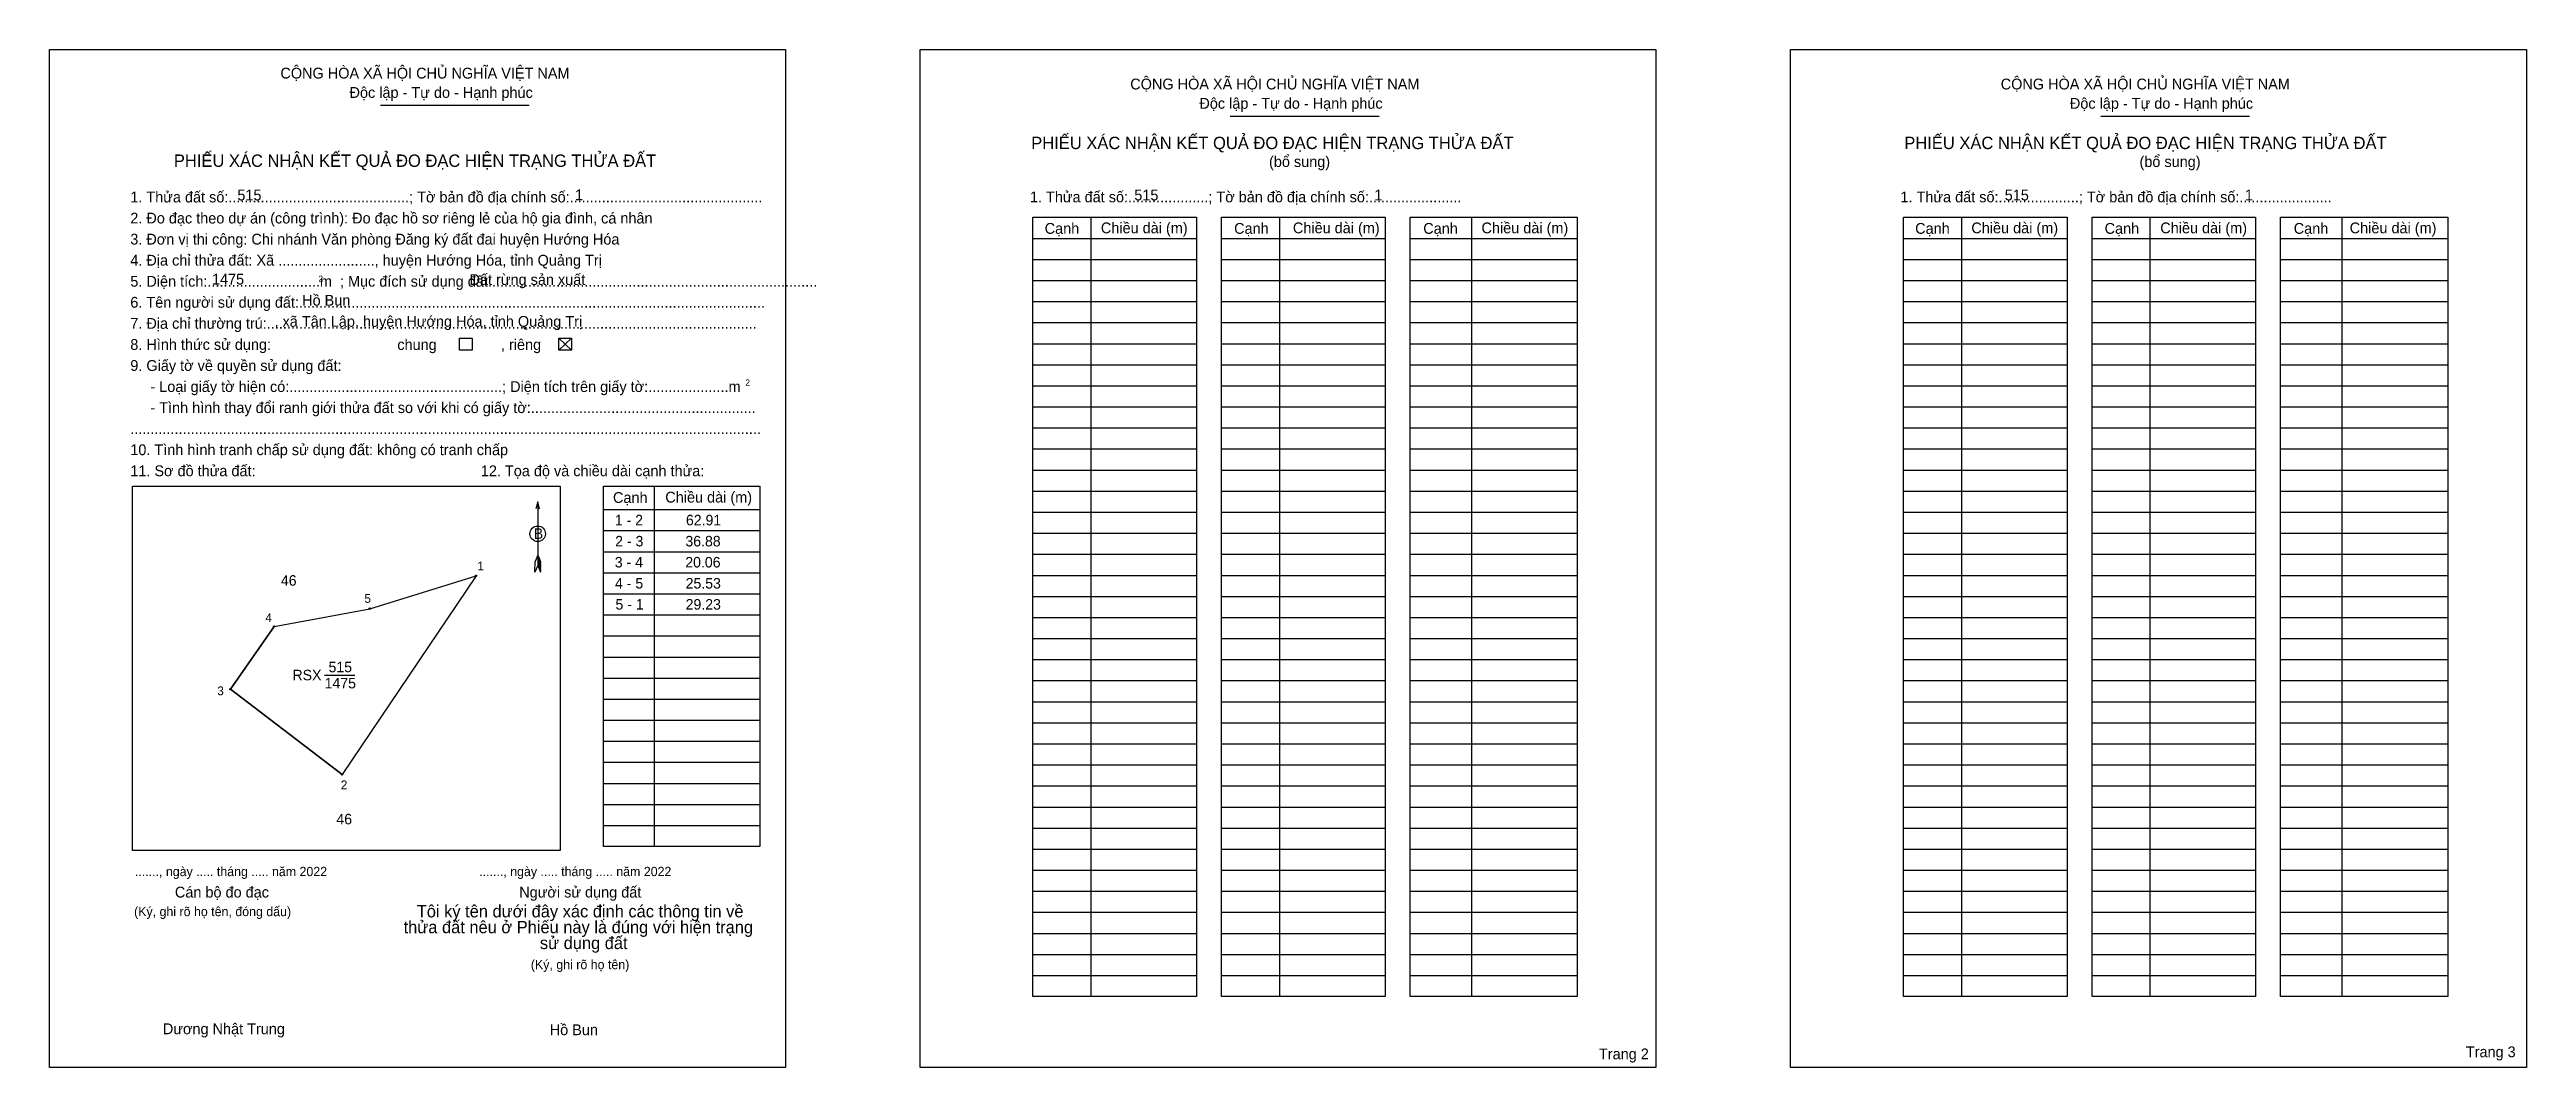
# Model space of a CAD drawing. Extents: x 544443 to 545093, y 1838417 to 1838684.
import ezdxf

# ---------------------------------------------------------------- set-up
doc = ezdxf.new("R2010")
doc.units = 0
for name, color, linetype in [('Level 1', 7, 'Continuous'), ('Level 10', 7, 'Continuous'), ('Level 11', 7, 'Continuous'), ('Level 13', 7, 'Continuous'), ('Level 2', 7, 'Continuous'), ('Level 25', 7, 'Continuous'), ('Level 48', 7, 'Continuous'), ('Level 50', 7, 'Continuous'), ('Level 52', 7, 'Continuous'), ('Level 55', 7, 'Continuous'), ('Level 6', 7, 'Continuous'), ('Level 9', 7, 'Continuous')]:
    doc.layers.add(name, color=color, linetype=linetype)

msp = doc.modelspace()

# ---------------------------------------------------------------- linework, layer by layer
at = {"layer": 'Level 1'}
for p, q in [((544442.96, 1838684.43), (544442.96, 1838684.43)), ((544671.46, 1838684.43), (544671.46, 1838684.43)), ((544529.83, 1838669.8), (544568.89, 1838669.8)), ((544752.91, 1838666.95), (544791.98, 1838666.95)), ((544981.41, 1838666.95), (545020.48, 1838666.95)), ((544716.33, 1838640.38), (544716.33, 1838435.82)), ((544765.82, 1838640.38), (544765.82, 1838435.82)), ((544816.24, 1838640.38), (544816.24, 1838435.82)), ((544944.83, 1838640.38), (544944.83, 1838435.82)), ((544994.33, 1838640.38), (544994.33, 1838435.82)), ((545044.74, 1838640.38), (545044.74, 1838435.82)), ((544701.12, 1838634.85), (544744.06, 1838634.85)), ((544750.62, 1838634.85), (544793.56, 1838634.85)), ((544800.11, 1838634.85), (544843.97, 1838634.85)), ((544929.63, 1838634.85), (544972.57, 1838634.85)), ((544979.12, 1838634.85), (545022.06, 1838634.85)), ((545028.62, 1838634.85), (545072.48, 1838634.85)), ((544701.12, 1838629.32), (544744.06, 1838629.32)), ((544701.12, 1838623.8), (544744.06, 1838623.8)), ((544750.62, 1838629.32), (544793.56, 1838629.32)), ((544750.62, 1838623.8), (544793.56, 1838623.8)), ((544800.11, 1838629.32), (544843.97, 1838629.32)), ((544800.11, 1838623.8), (544843.97, 1838623.8)), ((544929.63, 1838629.32), (544972.57, 1838629.32)), ((544929.63, 1838623.8), (544972.57, 1838623.8)), ((544979.12, 1838629.32), (545022.06, 1838629.32)), ((544979.12, 1838623.8), (545022.06, 1838623.8)), ((545028.62, 1838629.32), (545072.48, 1838629.32)), ((545028.62, 1838623.8), (545072.48, 1838623.8)), ((544701.12, 1838618.27), (544744.06, 1838618.27)), ((544750.62, 1838618.27), (544793.56, 1838618.27)), ((544800.11, 1838618.27), (544843.97, 1838618.27)), ((544929.63, 1838618.27), (544972.57, 1838618.27)), ((544979.12, 1838618.27), (545022.06, 1838618.27)), ((545028.62, 1838618.27), (545072.48, 1838618.27)), ((544701.12, 1838612.74), (544744.06, 1838612.74)), ((544750.62, 1838612.74), (544793.56, 1838612.74)), ((544800.11, 1838612.74), (544843.97, 1838612.74)), ((544929.63, 1838612.74), (544972.57, 1838612.74)), ((544979.12, 1838612.74), (545022.06, 1838612.74)), ((545028.62, 1838612.74), (545072.48, 1838612.74)), ((544576.65, 1838608.64), (544579.97, 1838605.55)), ((544576.65, 1838605.55), (544579.97, 1838608.64)), ((544701.12, 1838607.21), (544744.06, 1838607.21)), ((544750.62, 1838607.21), (544793.56, 1838607.21)), ((544800.11, 1838607.21), (544843.97, 1838607.21)), ((544929.63, 1838607.21), (544972.57, 1838607.21)), ((544979.12, 1838607.21), (545022.06, 1838607.21)), ((545028.62, 1838607.21), (545072.48, 1838607.21)), ((544701.12, 1838601.68), (544744.06, 1838601.68)), ((544750.62, 1838601.68), (544793.56, 1838601.68)), ((544800.11, 1838601.68), (544843.97, 1838601.68)), ((544929.63, 1838601.68), (544972.57, 1838601.68)), ((544979.12, 1838601.68), (545022.06, 1838601.68)), ((545028.62, 1838601.68), (545072.48, 1838601.68)), ((544701.12, 1838596.15), (544744.06, 1838596.15)), ((544701.12, 1838590.62), (544744.06, 1838590.62)), ((544750.62, 1838596.15), (544793.56, 1838596.15)), ((544750.62, 1838590.62), (544793.56, 1838590.62)), ((544800.11, 1838596.15), (544843.97, 1838596.15)), ((544800.11, 1838590.62), (544843.97, 1838590.62)), ((544929.63, 1838596.15), (544972.57, 1838596.15)), ((544929.63, 1838590.62), (544972.57, 1838590.62)), ((544979.12, 1838596.15), (545022.06, 1838596.15)), ((544979.12, 1838590.62), (545022.06, 1838590.62)), ((545028.62, 1838596.15), (545072.48, 1838596.15)), ((545028.62, 1838590.62), (545072.48, 1838590.62)), ((544701.12, 1838585.1), (544744.06, 1838585.1)), ((544750.62, 1838585.1), (544793.56, 1838585.1)), ((544800.11, 1838585.1), (544843.97, 1838585.1)), ((544929.63, 1838585.1), (544972.57, 1838585.1)), ((544979.12, 1838585.1), (545022.06, 1838585.1)), ((545028.62, 1838585.1), (545072.48, 1838585.1)), ((544701.12, 1838579.57), (544744.06, 1838579.57)), ((544750.62, 1838579.57), (544793.56, 1838579.57)), ((544800.11, 1838579.57), (544843.97, 1838579.57)), ((544929.63, 1838579.57), (544972.57, 1838579.57)), ((544979.12, 1838579.57), (545022.06, 1838579.57)), ((545028.62, 1838579.57), (545072.48, 1838579.57)), ((544701.12, 1838574.04), (544744.06, 1838574.04)), ((544750.62, 1838574.04), (544793.56, 1838574.04)), ((544800.11, 1838574.04), (544843.97, 1838574.04)), ((544929.63, 1838574.04), (544972.57, 1838574.04)), ((544979.12, 1838574.04), (545022.06, 1838574.04)), ((545028.62, 1838574.04), (545072.48, 1838574.04)), ((544464.72, 1838569.81), (544464.72, 1838569.81)), ((544571.1, 1838565.67), (544571.1, 1838548.95)), ((544601.65, 1838569.84), (544601.65, 1838475.2)), ((544701.12, 1838568.51), (544744.06, 1838568.51)), ((544750.62, 1838568.51), (544793.56, 1838568.51)), ((544800.11, 1838568.51), (544843.97, 1838568.51)), ((544929.63, 1838568.51), (544972.57, 1838568.51)), ((544979.12, 1838568.51), (545022.06, 1838568.51)), ((545028.62, 1838568.51), (545072.48, 1838568.51)), ((544588.38, 1838563.66), (544629.38, 1838563.66)), ((544588.38, 1838558.13), (544629.38, 1838558.13)), ((544701.12, 1838562.98), (544744.06, 1838562.98)), ((544750.62, 1838562.98), (544793.56, 1838562.98)), ((544800.11, 1838562.98), (544843.97, 1838562.98)), ((544929.63, 1838562.98), (544972.57, 1838562.98)), ((544979.12, 1838562.98), (545022.06, 1838562.98)), ((545028.62, 1838562.98), (545072.48, 1838562.98)), ((544571.1, 1838551.71), (544570.4, 1838550.01)), ((544571.1, 1838551.71), (544571.81, 1838550.01)), ((544571.1, 1838551.47), (544571.81, 1838549.76)), ((544588.38, 1838552.6), (544629.38, 1838552.6)), ((544701.12, 1838557.45), (544744.06, 1838557.45)), ((544701.12, 1838551.92), (544744.06, 1838551.92)), ((544750.62, 1838557.45), (544793.56, 1838557.45)), ((544750.62, 1838551.92), (544793.56, 1838551.92)), ((544800.11, 1838557.45), (544843.97, 1838557.45)), ((544800.11, 1838551.92), (544843.97, 1838551.92)), ((544929.63, 1838557.45), (544972.57, 1838557.45)), ((544929.63, 1838551.92), (544972.57, 1838551.92)), ((544979.12, 1838557.45), (545022.06, 1838557.45)), ((544979.12, 1838551.92), (545022.06, 1838551.92)), ((545028.62, 1838557.45), (545072.48, 1838557.45)), ((545028.62, 1838551.92), (545072.48, 1838551.92)), ((544570.36, 1838547.25), (544570.4, 1838550.01)), ((544571.1, 1838548.95), (544570.36, 1838547.25)), ((544571.1, 1838551.24), (544571.81, 1838549.52)), ((544571.1, 1838551), (544571.82, 1838549.27)), ((544571.1, 1838550.75), (544571.82, 1838549.02)), ((544571.1, 1838550.51), (544571.82, 1838548.78)), ((544571.1, 1838550.27), (544571.82, 1838548.53)), ((544571.1, 1838550.03), (544571.83, 1838548.28)), ((544571.1, 1838549.79), (544571.83, 1838548.03)), ((544571.1, 1838549.55), (544571.83, 1838547.78)), ((544571.1, 1838549.31), (544571.84, 1838547.54)), ((544571.1, 1838548.95), (544571.84, 1838547.25)), ((544571.84, 1838547.25), (544571.81, 1838550.01)), ((544588.38, 1838547.08), (544629.38, 1838547.08)), ((544701.12, 1838546.4), (544744.06, 1838546.4)), ((544750.62, 1838546.4), (544793.56, 1838546.4)), ((544800.11, 1838546.4), (544843.97, 1838546.4)), ((544929.63, 1838546.4), (544972.57, 1838546.4)), ((544979.12, 1838546.4), (545022.06, 1838546.4)), ((545028.62, 1838546.4), (545072.48, 1838546.4)), ((544588.38, 1838541.55), (544629.38, 1838541.55)), ((544701.12, 1838540.87), (544744.06, 1838540.87)), ((544750.62, 1838540.87), (544793.56, 1838540.87)), ((544800.11, 1838540.87), (544843.97, 1838540.87)), ((544929.63, 1838540.87), (544972.57, 1838540.87)), ((544979.12, 1838540.87), (545022.06, 1838540.87)), ((545028.62, 1838540.87), (545072.48, 1838540.87)), ((544588.38, 1838536.02), (544629.38, 1838536.02)), ((544701.12, 1838535.34), (544744.06, 1838535.34)), ((544750.62, 1838535.34), (544793.56, 1838535.34)), ((544800.11, 1838535.34), (544843.97, 1838535.34)), ((544929.63, 1838535.34), (544972.57, 1838535.34)), ((544979.12, 1838535.34), (545022.06, 1838535.34)), ((545028.62, 1838535.34), (545072.48, 1838535.34)), ((544588.38, 1838530.49), (544629.38, 1838530.49)), ((544701.12, 1838529.81), (544744.06, 1838529.81)), ((544750.62, 1838529.81), (544793.56, 1838529.81)), ((544800.11, 1838529.81), (544843.97, 1838529.81)), ((544929.63, 1838529.81), (544972.57, 1838529.81)), ((544979.12, 1838529.81), (545022.06, 1838529.81)), ((545028.62, 1838529.81), (545072.48, 1838529.81)), ((544588.38, 1838524.96), (544629.38, 1838524.96)), ((544588.38, 1838519.43), (544629.38, 1838519.43)), ((544701.12, 1838524.28), (544744.06, 1838524.28)), ((544750.62, 1838524.28), (544793.56, 1838524.28)), ((544800.11, 1838524.28), (544843.97, 1838524.28)), ((544929.63, 1838524.28), (544972.57, 1838524.28)), ((544979.12, 1838524.28), (545022.06, 1838524.28)), ((545028.62, 1838524.28), (545072.48, 1838524.28)), ((544588.38, 1838513.9), (544629.38, 1838513.9)), ((544701.12, 1838518.75), (544744.06, 1838518.75)), ((544701.12, 1838513.22), (544744.06, 1838513.22)), ((544750.62, 1838518.75), (544793.56, 1838518.75)), ((544750.62, 1838513.22), (544793.56, 1838513.22)), ((544800.11, 1838518.75), (544843.97, 1838518.75)), ((544800.11, 1838513.22), (544843.97, 1838513.22)), ((544929.63, 1838518.75), (544972.57, 1838518.75)), ((544929.63, 1838513.22), (544972.57, 1838513.22)), ((544979.12, 1838518.75), (545022.06, 1838518.75)), ((544979.12, 1838513.22), (545022.06, 1838513.22)), ((545028.62, 1838518.75), (545072.48, 1838518.75)), ((545028.62, 1838513.22), (545072.48, 1838513.22)), ((544588.38, 1838508.38), (544629.38, 1838508.38)), ((544701.12, 1838507.7), (544744.06, 1838507.7)), ((544750.62, 1838507.7), (544793.56, 1838507.7)), ((544800.11, 1838507.7), (544843.97, 1838507.7)), ((544929.63, 1838507.7), (544972.57, 1838507.7)), ((544979.12, 1838507.7), (545022.06, 1838507.7)), ((545028.62, 1838507.7), (545072.48, 1838507.7)), ((544588.38, 1838502.85), (544629.38, 1838502.85)), ((544701.12, 1838502.17), (544744.06, 1838502.17)), ((544750.62, 1838502.17), (544793.56, 1838502.17)), ((544800.11, 1838502.17), (544843.97, 1838502.17)), ((544929.63, 1838502.17), (544972.57, 1838502.17)), ((544979.12, 1838502.17), (545022.06, 1838502.17)), ((545028.62, 1838502.17), (545072.48, 1838502.17)), ((544588.38, 1838497.32), (544629.38, 1838497.32)), ((544701.12, 1838496.64), (544744.06, 1838496.64)), ((544750.62, 1838496.64), (544793.56, 1838496.64)), ((544800.11, 1838496.64), (544843.97, 1838496.64)), ((544929.63, 1838496.64), (544972.57, 1838496.64)), ((544979.12, 1838496.64), (545022.06, 1838496.64)), ((545028.62, 1838496.64), (545072.48, 1838496.64)), ((544588.38, 1838491.79), (544629.38, 1838491.79)), ((544701.12, 1838491.11), (544744.06, 1838491.11)), ((544750.62, 1838491.11), (544793.56, 1838491.11)), ((544800.11, 1838491.11), (544843.97, 1838491.11)), ((544929.63, 1838491.11), (544972.57, 1838491.11)), ((544979.12, 1838491.11), (545022.06, 1838491.11)), ((545028.62, 1838491.11), (545072.48, 1838491.11)), ((544588.38, 1838486.26), (544629.38, 1838486.26)), ((544588.38, 1838480.73), (544629.38, 1838480.73)), ((544701.12, 1838485.58), (544744.06, 1838485.58)), ((544701.12, 1838480.05), (544744.06, 1838480.05)), ((544750.62, 1838485.58), (544793.56, 1838485.58)), ((544750.62, 1838480.05), (544793.56, 1838480.05)), ((544800.11, 1838485.58), (544843.97, 1838485.58)), ((544800.11, 1838480.05), (544843.97, 1838480.05)), ((544929.63, 1838485.58), (544972.57, 1838485.58)), ((544929.63, 1838480.05), (544972.57, 1838480.05)), ((544979.12, 1838485.58), (545022.06, 1838485.58)), ((544979.12, 1838480.05), (545022.06, 1838480.05)), ((545028.62, 1838485.58), (545072.48, 1838485.58)), ((545028.62, 1838480.05), (545072.48, 1838480.05)), ((544577.01, 1838474.14), (544577.01, 1838474.14)), ((544701.12, 1838474.52), (544744.06, 1838474.52)), ((544750.62, 1838474.52), (544793.56, 1838474.52)), ((544800.11, 1838474.52), (544843.97, 1838474.52)), ((544929.63, 1838474.52), (544972.57, 1838474.52)), ((544979.12, 1838474.52), (545022.06, 1838474.52)), ((545028.62, 1838474.52), (545072.48, 1838474.52)), ((544701.12, 1838469), (544744.06, 1838469)), ((544750.62, 1838469), (544793.56, 1838469)), ((544800.11, 1838469), (544843.97, 1838469)), ((544929.63, 1838469), (544972.57, 1838469)), ((544979.12, 1838469), (545022.06, 1838469)), ((545028.62, 1838469), (545072.48, 1838469)), ((544701.12, 1838463.47), (544744.06, 1838463.47)), ((544750.62, 1838463.47), (544793.56, 1838463.47)), ((544800.11, 1838463.47), (544843.97, 1838463.47)), ((544929.63, 1838463.47), (544972.57, 1838463.47)), ((544979.12, 1838463.47), (545022.06, 1838463.47)), ((545028.62, 1838463.47), (545072.48, 1838463.47)), ((544701.12, 1838457.94), (544744.06, 1838457.94)), ((544750.62, 1838457.94), (544793.56, 1838457.94)), ((544800.11, 1838457.94), (544843.97, 1838457.94)), ((544929.63, 1838457.94), (544972.57, 1838457.94)), ((544979.12, 1838457.94), (545022.06, 1838457.94)), ((545028.62, 1838457.94), (545072.48, 1838457.94)), ((544701.12, 1838452.41), (544744.06, 1838452.41)), ((544750.62, 1838452.41), (544793.56, 1838452.41)), ((544800.11, 1838452.41), (544843.97, 1838452.41)), ((544929.63, 1838452.41), (544972.57, 1838452.41)), ((544979.12, 1838452.41), (545022.06, 1838452.41)), ((545028.62, 1838452.41), (545072.48, 1838452.41)), ((544701.12, 1838446.88), (544744.06, 1838446.88)), ((544701.12, 1838441.35), (544744.06, 1838441.35)), ((544750.62, 1838446.88), (544793.56, 1838446.88)), ((544750.62, 1838441.35), (544793.56, 1838441.35)), ((544800.11, 1838446.88), (544843.97, 1838446.88)), ((544800.11, 1838441.35), (544843.97, 1838441.35)), ((544929.63, 1838446.88), (544972.57, 1838446.88)), ((544929.63, 1838441.35), (544972.57, 1838441.35)), ((544979.12, 1838446.88), (545022.06, 1838446.88)), ((544979.12, 1838441.35), (545022.06, 1838441.35)), ((545028.62, 1838446.88), (545072.48, 1838446.88)), ((545028.62, 1838441.35), (545072.48, 1838441.35)), ((544636.16, 1838417.21), (544636.16, 1838417.21)), ((544864.66, 1838417.21), (544864.66, 1838417.21))]:
    msp.add_line(p, q, dxfattribs=at)
for points in [[(544701.12, 1838640.38), (544744.06, 1838640.38), (544744.06, 1838435.82), (544701.12, 1838435.82)], [(544750.62, 1838640.38), (544793.56, 1838640.38), (544793.56, 1838435.82), (544750.62, 1838435.82)], [(544800.11, 1838640.38), (544843.97, 1838640.38), (544843.97, 1838435.82), (544800.11, 1838435.82)], [(544929.63, 1838640.38), (544972.57, 1838640.38), (544972.57, 1838435.82), (544929.63, 1838435.82)], [(544979.12, 1838640.38), (545022.06, 1838640.38), (545022.06, 1838435.82), (544979.12, 1838435.82)], [(545028.62, 1838640.38), (545072.48, 1838640.38), (545072.48, 1838435.82), (545028.62, 1838435.82)], [(544464.72, 1838569.81), (544577.01, 1838569.81), (544577.01, 1838474.14), (544464.72, 1838474.14)], [(544588.38, 1838569.84), (544629.38, 1838569.84), (544629.38, 1838475.2), (544588.38, 1838475.2)]]:
    msp.add_lwpolyline(points, close=True, dxfattribs=at)
msp.add_lwpolyline([(544571.58, 1838563.9), (544571.1, 1838565.67), (544570.62, 1838563.9)], dxfattribs=at)
msp.add_circle((544571.1, 1838557.31), 2.04, dxfattribs=at)
at = {"layer": 'Level 10'}
msp.add_lwpolyline([(544554.93, 1838546.29), (544519.75, 1838494.14), (544490.43, 1838516.51), (544501.91, 1838532.96), (544527.01, 1838537.65)], close=True, dxfattribs=at)
at = {"layer": 'Level 11'}
for centre in [(544554.93, 1838546.29), (544554.93, 1838546.29), (544501.91, 1838532.96), (544527.01, 1838537.65), (544490.43, 1838516.51), (544519.75, 1838494.14)]:
    msp.add_circle(centre, 0.184, dxfattribs=at)
at = {"layer": 'Level 2'}
for points in [[(544442.96, 1838684.43), (544636.16, 1838684.43), (544636.16, 1838417.21), (544442.96, 1838417.21)], [(544671.46, 1838684.43), (544864.66, 1838684.43), (544864.66, 1838417.21), (544671.46, 1838417.21)], [(544899.97, 1838684.43), (545093.16, 1838684.43), (545093.16, 1838417.21), (544899.97, 1838417.21)]]:
    msp.add_lwpolyline(points, close=True, dxfattribs=at)
at = {"layer": 'Level 25'}
for p, q in [((544501.91, 1838532.96), (544490.43, 1838516.51)), ((544490.43, 1838516.51), (544519.75, 1838494.14))]:
    msp.add_line(p, q, dxfattribs=at)
at = {"layer": 'Level 50'}
for points in [[(544550.54, 1838608.64), (544553.86, 1838608.64), (544553.86, 1838605.55), (544550.54, 1838605.55)], [(544576.65, 1838608.64), (544579.97, 1838608.64), (544579.97, 1838605.55), (544576.65, 1838605.55)]]:
    msp.add_lwpolyline(points, close=True, dxfattribs=at)
at = {"layer": 'Level 9'}
msp.add_line((544515.18, 1838520.22), (544523.09, 1838520.22), dxfattribs=at)

# ---------------------------------------------------------------- texts
at = {"layer": 'Level 1'}
for s, height, p in [('CỘNG HÒA XÃ HỘI CHỦ NGHĨA VIỆT NAM', 2.8378, (544503.56, 1838676.81)), ('CỘNG HÒA XÃ HỘI CHỦ NGHĨA VIỆT NAM', 2.8378, (544726.65, 1838673.95)), ('CỘNG HÒA XÃ HỘI CHỦ NGHĨA VIỆT NAM', 2.8378, (544955.15, 1838673.95)), ('Độc lập - Tự do - Hạnh phúc', 2.8378, (544521.71, 1838671.74)), ('Độc lập - Tự do - Hạnh phúc', 2.8378, (544744.8, 1838668.88)), ('Độc lập - Tự do - Hạnh phúc', 2.8378, (544973.31, 1838668.88)), ('PHIẾU XÁC NHẬN KẾT QUẢ ĐO ĐẠC HIỆN TRẠNG THỬA ĐẤT', 3.2436, (544700.66, 1838658.29)), ('PHIẾU XÁC NHẬN KẾT QUẢ ĐO ĐẠC HIỆN TRẠNG THỬA ĐẤT', 3.2436, (544929.84, 1838658.29)), ('PHIẾU XÁC NHẬN KẾT QUẢ ĐO ĐẠC HIỆN TRẠNG THỬA ĐẤT', 3.2436, (544475.6, 1838653.63)), ('(bổ sung)', 2.838, (544763.08, 1838653.59)), ('(bổ sung)', 2.838, (544991.59, 1838653.59)), ('1. Thửa đất số:.............................................; Tờ bản đồ địa chính số:................................................', 2.83784, (544464.16, 1838644.29)), ('1. Thửa đất số:....................; Tờ bản đồ địa chính số:.......................', 2.8378, (544700.32, 1838644.32)), ('1. Thửa đất số:....................; Tờ bản đồ địa chính số:.......................', 2.8378, (544928.83, 1838644.32)), ('3. Đơn vị thi công: Chi nhánh Văn phòng Đăng ký đất đai huyện Hướng Hóa', 2.8378, (544464.16, 1838633.23)), ('2. Đo đạc theo dự án (công trình): Đo đạc hồ sơ riêng lẻ của hộ gia đình, cá nhân', 2.8378, (544464.16, 1838638.76)), ('Cạnh', 2.838, (544704.19, 1838636.05)), ('Chiều dài (m)', 2.8378, (544718.94, 1838636.19)), ('Cạnh', 2.838, (544753.92, 1838636.05)), ('Chiều dài (m)', 2.8378, (544769.35, 1838636.19)), ('Cạnh', 2.838, (544803.57, 1838636.05)), ('Chiều dài (m)', 2.8378, (544818.85, 1838636.19)), ('Cạnh', 2.838, (544932.7, 1838636.05)), ('Chiều dài (m)', 2.8378, (544947.44, 1838636.19)), ('Cạnh', 2.838, (544982.43, 1838636.05)), ('Chiều dài (m)', 2.8378, (544997.04, 1838636.19)), ('Cạnh', 2.838, (545032.07, 1838636.05)), ('Chiều dài (m)', 2.8378, (545046.76, 1838636.19)), ('4. Địa chỉ thửa đất: Xã ........................, huyện Hướng Hóa, tỉnh Quảng Trị', 2.8378, (544464.16, 1838627.7)), ('5. Diện tích:............................m  ; Mục đích sử dụng đất:.................................................................................', 2.83784, (544464.16, 1838622.17)), ('2', 1.62, (544513.55, 1838623.46)), ('6. Tên người sử dụng đất:....................................................................................................................', 2.83784, (544464.16, 1838616.65)), ('7. Địa chỉ thường trú:..........................................................................................................................', 2.83784, (544464.16, 1838611.12)), ('chung                , riêng', 2.8378, (544534.25, 1838605.56)), ('9. Giấy tờ về quyền sử dụng đất:', 2.8378, (544464.16, 1838600.06)), ('     - Loại giấy tờ hiện có:.....................................................; Diện tích trên giấy tờ:....................m', 2.83784, (544464.16, 1838594.53)), ('2', 1.62, (544625.63, 1838596.19)), ('     - Tình hình thay đổi ranh giới thửa đất so với khi có giấy tờ:........................................................', 2.83784, (544464.16, 1838589)), ('.............................................................................................................................................................', 2.83784, (544464.16, 1838583.47)), ('10. Tình hình tranh chấp sử dụng đất: không có tranh chấp', 2.8378, (544464.16, 1838577.95)), ('11. Sơ đồ thửa đất:', 2.8378, (544464.16, 1838572.42)), ('12. Tọa độ và chiều dài cạnh thửa:', 2.8378, (544556.18, 1838572.42)), ('Cạnh', 2.838, (544590.87, 1838565.41)), ('Chiều dài (m)', 2.8378, (544604.6, 1838565.51)), ('B', 2.76, (544570.08, 1838555.97)), ('......., ngày ..... tháng ..... năm 2022', 2.4326, (544465.37, 1838467.44)), ('......., ngày ..... tháng ..... năm 2022', 2.4326, (544555.75, 1838467.44)), ('Cán bộ đo đạc', 2.8378, (544475.87, 1838461.82)), ('Người sử dụng đất', 2.8378, (544566.26, 1838461.82)), ('(Ký, ghi rõ họ tên, đóng dấu)', 2.4326, (544465.15, 1838456.93)), ('thửa đất nêu ở Phiếu này là đúng với hiện trạng', 3.2248, (544535.9, 1838452.45)), ('Tôi ký tên dưới đây xác định các thông tin về', 3.2248, (544539.35, 1838456.61)), ('sử dụng đất', 3.2248, (544571.68, 1838448.29)), ('(Ký, ghi rõ họ tên)', 2.4326, (544569.3, 1838443.01)), ('Dương Nhật Trung', 2.8378, (544472.71, 1838425.94)), ('Trang 2', 2.838, (544849.7, 1838419.35)), ('Trang 3', 2.838, (545077.25, 1838419.9))]:
    msp.add_text(s, height=height, dxfattribs=at).set_placement(p)
at = {"layer": 'Level 13'}
for s, p in [('RSX', (544506.74, 1838518.84)), ('1475', (544515.18, 1838516.72)), ('515', (544516.2, 1838520.96))]:
    msp.add_text(s, height=2.764, dxfattribs=at).set_placement(p)
at = {"layer": 'Level 48'}
msp.add_text('8. Hình thức sử dụng:', height=2.8379, dxfattribs=at).set_placement((544464.16, 1838605.59))
at = {"layer": 'Level 52'}
for s, p in [('1 - 2', (544591.35, 1838559.52)), ('62.91', (544610.02, 1838559.52)), ('2 - 3', (544591.44, 1838553.99)), ('36.88', (544609.88, 1838553.99)), ('3 - 4', (544591.34, 1838548.46)), ('4 - 5', (544591.4, 1838542.93)), ('20.06', (544609.85, 1838548.46)), ('25.53', (544609.94, 1838542.93)), ('5 - 1', (544591.52, 1838537.4)), ('29.23', (544609.94, 1838537.4))]:
    msp.add_text(s, height=2.764, dxfattribs=at).set_placement(p)
at = {"layer": 'Level 55'}
for s, p in [('1', (544554.9, 1838546.29)), ('4', (544501.88, 1838532.96)), ('5', (544526.98, 1838537.65)), ('3', (544490.4, 1838516.51)), ('2', (544519.72, 1838494.14))]:
    msp.add_text(s, height=0.0921, dxfattribs=at).set_placement(p)
at = {"layer": 'Level 6'}
for s, height, p in [('515', 2.838, (544492.26, 1838644.81)), ('1', 2.84, (544580.89, 1838644.86)), ('515', 2.838, (544727.71, 1838644.81)), ('1', 2.84, (544790.74, 1838644.83)), ('515', 2.838, (544956.21, 1838644.81)), ('1', 2.84, (545019.25, 1838644.83)), ('1475', 2.838, (544485.59, 1838622.73)), ('Đất rừng sản xuất', 2.838, (544553.21, 1838622.62)), ('Hồ Bun', 2.838, (544509.27, 1838617.18)), (', xã Tân Lập, huyện Hướng Hóa, tỉnh Quảng Trị', 2.838, (544502.02, 1838611.64)), ('Hồ Bun', 2.838, (544574.26, 1838425.69))]:
    msp.add_text(s, height=height, dxfattribs=at).set_placement(p)
at = {"layer": 'Level 9'}
for s, height, p in [('46', 2.76, (544503.7, 1838543.68)), ('1', 2.3, (544555.26, 1838547.72)), ('5', 2.3, (544525.61, 1838539.18)), ('4', 2.3, (544499.62, 1838534.13)), ('3', 2.3, (544486.99, 1838514.93)), ('2', 2.3, (544519.42, 1838490.26)), ('46', 2.76, (544518.27, 1838481.03))]:
    msp.add_text(s, height=height, dxfattribs=at).set_placement(p)

doc.saveas('drawing.dxf')
